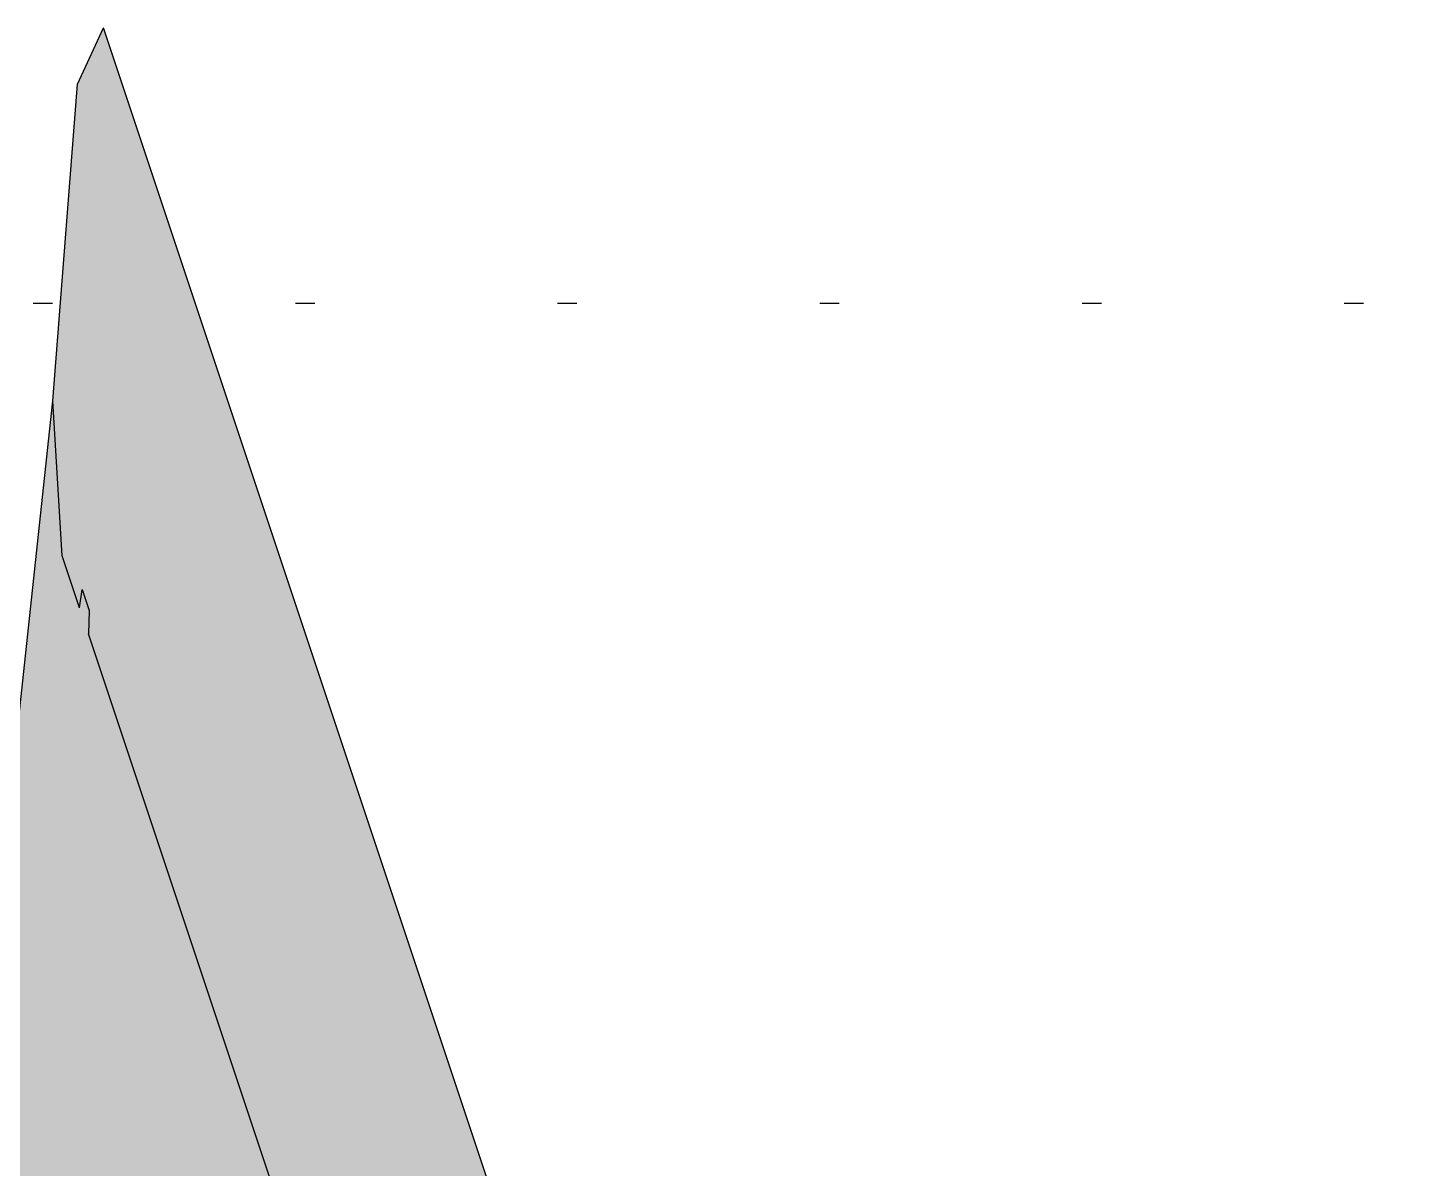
# Model space of a CAD drawing. Header units: millimetres. Extents: x -1499 to 6658, y -12483 to -6008.
# Drawn here: x 1774.98 to 1782.15, y -10977.51 to -10971.64 of the extents above; entities that cross this region are included whole.
import ezdxf

# ---------------------------------------------------------------- set-up
doc = ezdxf.new("R2010")
doc.units = ezdxf.units.MM
doc.linetypes.add('A-DOTLN01H', pattern=[0.125, 0, -0.125])
doc.layers.add('CR-GRID', color=56, linetype='A-DOTLN01H')
doc.layers.add('CS-CONC-MAJR', color=4, linetype='Continuous')

msp = doc.modelspace()

# ---------------------------------------------------------------- hatches: boundary and pattern name
at = {"linetype": 'Continuous'}
h = msp.add_hatch(color=254, dxfattribs=at)
h.dxf.hatch_style = 1
h.paths.add_polyline_path([(1771.1572, -11024.6033), (1771.1572, -11010.2959), (1775.1089, -10973.5619), (1775.2358, -10971.9298), (1775.3687, -10971.6398), (1778.2752, -10980.3593), (1788.1572, -10980.3593), (1788.1572, -11025.2033), (1771.0572, -11025.2033), (1771.0572, -11024.6033)])

# ---------------------------------------------------------------- linework, layer by layer
at = {"layer": 'CR-GRID', "color": 6, "linetype": 'A-DOTLN01H', "ltscale": 10}
msp.add_line((1436.1572, -10973.0576), (6636.1572, -10973.0576), dxfattribs=at)
at = {"layer": 'CS-CONC-MAJR'}
for p, q in [((1775.2358, -10971.9298), (1775.3687, -10971.6398)), ((1778.2752, -10980.3593), (1775.3687, -10971.6398)), ((1775.1089, -10973.5619), (1775.2358, -10971.9298)), ((1771.1572, -11010.2959), (1775.1089, -10973.5619)), ((1775.1572, -10974.3593), (1775.1089, -10973.5619)), ((1775.2467, -10974.6276), (1775.1572, -10974.3593)), ((1775.2467, -10974.6276), (1775.2601, -10974.5337)), ((1775.2601, -10974.5337), (1775.2958, -10974.6411)), ((1775.2958, -10974.6411), (1775.2914, -10974.7618)), ((1778.1572, -10983.3593), (1775.2914, -10974.7618))]:
    msp.add_line(p, q, dxfattribs=at)

doc.saveas('drawing.dxf')
